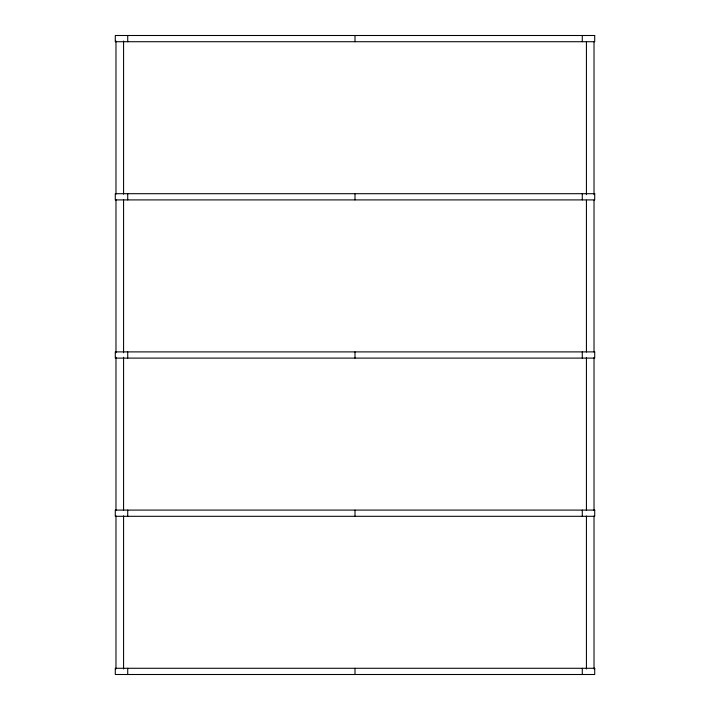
<?xml version="1.0" encoding="UTF-8"?>
<svg xmlns="http://www.w3.org/2000/svg" width="710" height="710" viewBox="0 0 710 710"><rect width="100%" height="100%" fill="white"/><g stroke="black" fill="none" stroke-linecap="round" stroke-linejoin="round"><path stroke-width="1.06" d="M594.022 41.721L594.022 194.646M594.022 200.193L594.022 352.009M594.022 357.556L594.022 510.49M594.022 516.028L594.022 668.962M586.424 41.721L586.424 194.646M586.424 200.193L586.424 352.009M586.424 357.556L586.424 510.49M586.424 516.028L586.424 668.962M582.28 35.5L582.28 41.721M582.28 193.697L582.28 199.909M582.28 351.894L582.28 358.106M582.28 510.091L582.28 516.303M582.28 668.279L582.28 674.5M355 35.5L355 41.721M355 193.697L355 199.909M355 351.894L355 358.106M355 510.091L355 516.303M355 668.279L355 674.5M127.72 35.5L127.72 41.721M127.72 193.697L127.72 199.909M127.72 351.894L127.72 358.106M127.72 510.091L127.72 516.303M127.72 668.279L127.72 674.5M123.576 41.047L123.576 194.141M123.576 199.688L123.576 352.781M123.576 357.219L123.576 510.312M123.576 515.859L123.576 668.953M115.978 41.047L115.978 194.141M115.978 199.688L115.978 352.781M115.978 357.219L115.978 510.312M115.978 515.859L115.978 668.953M594.714 35.5L115.286 35.5L115.286 41.721L594.714 41.721L594.714 35.5M594.714 193.697L115.286 193.697L115.286 199.909L594.714 199.909L594.714 193.697M594.714 351.894L115.286 351.894L115.286 358.106L594.714 358.106L594.714 351.894M594.714 510.091L115.286 510.091L115.286 516.303L594.714 516.303L594.714 510.091M594.714 668.279L115.286 668.279L115.286 674.5L594.714 674.5L594.714 668.279"/></g></svg>
